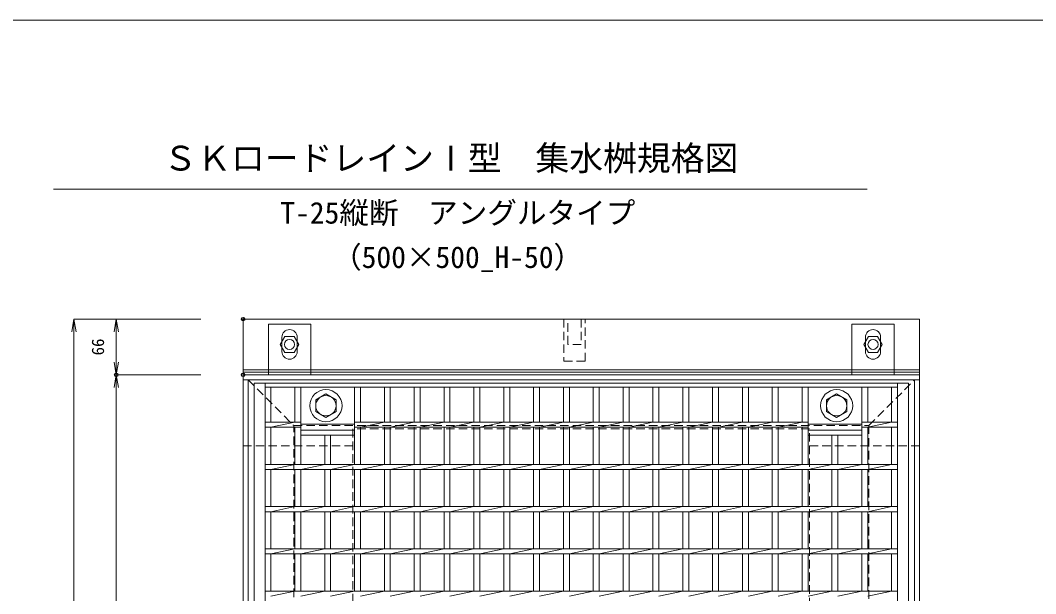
# Model space of a CAD drawing. Units: millimetres, scale not verified. Extents: x -4244 to -354, y 552 to 3392.
# Drawn here: x -2819 to -1619, y 2714 to 3392 of the extents above; entities that cross this region are included whole.
import ezdxf
from ezdxf.enums import TextEntityAlignment as Align

# ---------------------------------------------------------------- set-up
doc = ezdxf.new("R2010")
doc.units = ezdxf.units.MM
doc.header["$LTSCALE"] = 20
doc.header["$PDMODE"] = 32
doc.header["$PDSIZE"] = 4
doc.linetypes.add('USER1', pattern=[0.75, 0.5, -0.25])
for name, color, linetype, lineweight in [('0-1_TITLE', 7, 'Continuous', 18), ('0-3_KIJUN', 7, 'Continuous', 18), ('0-5_SUNPO', 3, 'Continuous', 18), ('0-6_UKEWAKU', 4, 'Continuous', 18), ('0-7_GRE', 5, 'Continuous', 18), ('0-9__0-0_0', 7, 'Continuous', 18)]:
    doc.layers.add(name, color=color, linetype=linetype, lineweight=lineweight)
doc.layers.add('0-A__0-2_DEFPOINTS', color=7, linetype='Continuous')
doc.styles.add('ＭＳ ゴシック', font='')
doc.styles.get('ＭＳ ゴシック').set_extended_font_data('MS Gothic')

# ---------------------------------------------------------------- blocks, each defined once
blk = doc.blocks.new('M16_insert_dan')
at = {"layer": '0-3_KIJUN', "color": 3, "linetype": 'USER1'}
for points in [[(0, -12.5), (-50, -12.5), (-50, 12.5), (0, 12.5)], [(0, 8), (-30, 8), (-30, -8), (0, -8)]]:
    blk.add_lwpolyline(points, close=True, dxfattribs=at)
blk = doc.blocks.new('_OPEN')
at = {"layer": '0-9__0-0_0'}
blk.add_line((0, 0), (-1, 0), dxfattribs=at)
blk.add_lwpolyline([(-1, 0.167), (0, 0), (-1, -0.167)], dxfattribs=at)
blk = doc.blocks.new('_D27')
at = {"layer": '0-5_SUNPO'}
for p, q in [((1637.95, 2739.88), (1537.95, 2739.88)), ((1537.95, 2724.88), (1537.95, 2688.88)), ((1637.95, 2673.88), (1537.95, 2673.88))]:
    blk.add_line(p, q, dxfattribs=at)
at = {"layer": '0-A__0-2_DEFPOINTS'}
for p in [(1687.95, 2739.88), (1537.95, 2673.88), (1687.95, 2673.88)]:
    blk.add_point(p, dxfattribs=at)
at = {"layer": '0-5_SUNPO', "xscale": 15, "yscale": 15}
for p, rotation in [((1537.95, 2739.88), 90), ((1537.95, 2673.88), 270)]:
    blk.add_blockref('_OPEN', p, dxfattribs=dict(at, rotation=rotation))
at = {"layer": '0-5_SUNPO', "color": 7, "style": 'ＭＳ ゴシック'}
blk.add_text('66', height=14.66, rotation=90, dxfattribs=at).set_placement((1527.95, 2696.88), align=Align.BOTTOM_LEFT)
blk = doc.blocks.new('_D28')
at = {"layer": '0-5_SUNPO'}
for p, q in [((1637.95, 2673.88), (1537.95, 2673.88)), ((1537.95, 2658.88), (1537.95, 2020.88)), ((1637.95, 2005.88), (1537.95, 2005.88))]:
    blk.add_line(p, q, dxfattribs=at)
at = {"layer": '0-A__0-2_DEFPOINTS'}
for p in [(1687.95, 2673.88), (1537.95, 2005.88), (1687.95, 2005.88)]:
    blk.add_point(p, dxfattribs=at)
at = {"layer": '0-5_SUNPO', "xscale": 15, "yscale": 15}
for p, rotation in [((1537.95, 2673.88), 90), ((1537.95, 2005.88), 270)]:
    blk.add_blockref('_OPEN', p, dxfattribs=dict(at, rotation=rotation))
at = {"layer": '0-5_SUNPO', "color": 7, "style": 'ＭＳ ゴシック'}
blk.add_text('668', height=14.66, rotation=90, dxfattribs=at).set_placement((1527.95, 2324.88), align=Align.BOTTOM_LEFT)
blk = doc.blocks.new('_D30')
at = {"layer": '0-5_SUNPO'}
for p, q in [((1637.95, 2739.88), (1487.95, 2739.88)), ((1487.95, 2724.88), (1487.95, 1954.88)), ((1637.95, 1939.88), (1487.95, 1939.88))]:
    blk.add_line(p, q, dxfattribs=at)
at = {"layer": '0-A__0-2_DEFPOINTS'}
for p in [(1687.95, 2739.88), (1487.95, 1939.88), (1687.95, 1939.88)]:
    blk.add_point(p, dxfattribs=at)
at = {"layer": '0-5_SUNPO', "xscale": 15, "yscale": 15}
for p, rotation in [((1487.95, 2739.88), 90), ((1487.95, 1939.88), 270)]:
    blk.add_blockref('_OPEN', p, dxfattribs=dict(at, rotation=rotation))
at = {"layer": '0-5_SUNPO', "color": 7, "style": 'ＭＳ ゴシック'}
blk.add_text('800', height=14.66, rotation=90, dxfattribs=at).set_placement((1477.95, 2324.88), align=Align.BOTTOM_LEFT)
blk = doc.blocks.new('A$C30E0258A')
at = {"layer": '0-7_GRE'}
for p, q in [((0, 648), (774, 648)), ((0, 0), (0, 648)), ((13, 0), (13, 648)), ((13, 643.5), (761, 643.5)), ((20, 602), (20, 643.5)), ((48.29, 602), (48.29, 643.5)), ((55.29, 602), (55.29, 643.5)), ((55.29, 643.5), (55.29, 592.5)), ((118.86, 602), (118.86, 643.5)), ((118.86, 592.5), (118.86, 643.5)), ((125.86, 602), (125.86, 643.5)), ((154.14, 602), (154.14, 643.5)), ((161.14, 602), (161.14, 643.5)), ((189.43, 602), (189.43, 643.5)), ((196.43, 602), (196.43, 643.5)), ((224.71, 602), (224.71, 643.5)), ((231.71, 602), (231.71, 643.5)), ((260, 602), (260, 643.5)), ((267, 602), (267, 643.5)), ((295.29, 602), (295.29, 643.5)), ((302.29, 602), (302.29, 643.5)), ((330.57, 602), (330.57, 643.5)), ((337.57, 602), (337.57, 643.5)), ((365.86, 602), (365.86, 643.5)), ((372.86, 602), (372.86, 643.5)), ((401.14, 602), (401.14, 643.5)), ((408.14, 602), (408.14, 643.5)), ((436.43, 602), (436.43, 643.5)), ((443.43, 602), (443.43, 643.5)), ((471.71, 602), (471.71, 643.5)), ((478.71, 602), (478.71, 643.5)), ((507, 602), (507, 643.5)), ((514, 602), (514, 643.5)), ((542.29, 602), (542.29, 643.5)), ((549.29, 602), (549.29, 643.5)), ((577.57, 602), (577.57, 643.5)), ((584.57, 602), (584.57, 643.5)), ((612.86, 602), (612.86, 643.5)), ((619.86, 602), (619.86, 643.5)), ((648.14, 602), (648.14, 643.5)), ((655.14, 602), (655.14, 643.5)), ((655.14, 643.5), (655.14, 592.5)), ((718.71, 602), (718.71, 643.5)), ((718.71, 592.5), (718.71, 643.5)), ((725.71, 602), (725.71, 643.5)), ((754, 602), (754, 643.5)), ((761, 0), (761, 648)), ((774, 0), (774, 648)), ((13, 602), (55.29, 602)), ((20, 596), (48.29, 602)), ((55.29, 596), (55.29, 602)), ((118.86, 602), (655.14, 602)), ((118.86, 596), (118.86, 602)), ((125.86, 596), (154.14, 602)), ((161.14, 596), (189.43, 602)), ((196.43, 596), (224.71, 602)), ((231.71, 596), (260, 602)), ((267, 596), (295.29, 602)), ((302.29, 596), (330.57, 602)), ((337.57, 596), (365.86, 602)), ((372.86, 596), (401.14, 602)), ((408.14, 596), (436.43, 602)), ((443.43, 596), (471.71, 602)), ((478.71, 596), (507, 602)), ((514, 596), (542.29, 602)), ((549.29, 596), (577.57, 602)), ((584.57, 596), (612.86, 602)), ((619.86, 596), (648.14, 602)), ((655.14, 596), (655.14, 602)), ((718.71, 602), (761, 602)), ((718.71, 596), (718.71, 602)), ((725.72, 596), (754, 602)), ((13, 596), (55.29, 596)), ((20, 552), (20, 596)), ((48.29, 552), (48.29, 596)), ((55.29, 599.5), (118.86, 599.5)), ((55.29, 552), (55.29, 596)), ((55.29, 592.5), (118.86, 592.5)), ((55.29, 586.5), (55.29, 592.5)), ((55.29, 592.5), (118.86, 592.5)), ((118.86, 596), (655.14, 596)), ((118.86, 552), (118.86, 596)), ((118.86, 586.5), (118.86, 592.5)), ((125.86, 552), (125.86, 596)), ((154.14, 552), (154.14, 596)), ((161.14, 552), (161.14, 596)), ((189.43, 552), (189.43, 596)), ((196.43, 552), (196.43, 596)), ((224.71, 552), (224.71, 596)), ((231.71, 552), (231.71, 596)), ((260, 552), (260, 596)), ((267, 552), (267, 596)), ((295.29, 552), (295.29, 596)), ((302.29, 552), (302.29, 596)), ((330.57, 552), (330.57, 596)), ((337.57, 552), (337.57, 596)), ((365.86, 552), (365.86, 596)), ((372.86, 552), (372.86, 596)), ((401.14, 552), (401.14, 596)), ((408.14, 552), (408.14, 596)), ((436.43, 552), (436.43, 596)), ((443.43, 552), (443.43, 596)), ((471.71, 552), (471.71, 596)), ((478.71, 552), (478.71, 596)), ((507, 552), (507, 596)), ((514, 552), (514, 596)), ((542.29, 552), (542.29, 596)), ((549.29, 552), (549.29, 596)), ((577.57, 552), (577.57, 596)), ((584.57, 552), (584.57, 596)), ((612.86, 552), (612.86, 596)), ((619.86, 552), (619.86, 596)), ((648.14, 552), (648.14, 596)), ((655.14, 599.5), (718.71, 599.5)), ((655.14, 552), (655.14, 596)), ((655.14, 592.5), (718.71, 592.5)), ((655.14, 586.5), (655.14, 592.5)), ((655.14, 592.5), (718.71, 592.5)), ((718.71, 596), (761, 596)), ((718.71, 552), (718.71, 596)), ((718.71, 586.5), (718.71, 592.5)), ((725.71, 552), (725.71, 596)), ((754, 552), (754, 596)), ((55.29, 586.5), (118.86, 586.5)), ((83.57, 552), (83.57, 586.5)), ((90.57, 552), (90.57, 586.5)), ((655.14, 586.5), (718.71, 586.5)), ((683.43, 552), (683.43, 586.5)), ((690.43, 552), (690.43, 586.5)), ((13, 552), (761, 552)), ((13, 546), (761, 546)), ((20, 546), (48.29, 552)), ((20, 502), (20, 546)), ((48.29, 502), (48.29, 546)), ((55.29, 546), (83.57, 552)), ((55.29, 502), (55.29, 546)), ((83.57, 502), (83.57, 546)), ((90.57, 546), (118.86, 552)), ((90.57, 502), (90.57, 546)), ((118.86, 502), (118.86, 546)), ((125.86, 546), (154.14, 552)), ((125.86, 502), (125.86, 546)), ((154.14, 502), (154.14, 546)), ((161.14, 546), (189.43, 552)), ((161.14, 502), (161.14, 546)), ((189.43, 502), (189.43, 546)), ((196.43, 546), (224.71, 552)), ((196.43, 502), (196.43, 546)), ((224.71, 502), (224.71, 546)), ((231.71, 546), (260, 552)), ((231.71, 502), (231.71, 546)), ((260, 502), (260, 546)), ((267, 546), (295.29, 552)), ((267, 502), (267, 546)), ((295.29, 502), (295.29, 546)), ((302.29, 546), (330.57, 552)), ((302.29, 502), (302.29, 546)), ((330.57, 502), (330.57, 546)), ((337.57, 546), (365.86, 552)), ((337.57, 502), (337.57, 546)), ((365.86, 502), (365.86, 546)), ((372.86, 546), (401.14, 552)), ((372.86, 502), (372.86, 546)), ((401.14, 502), (401.14, 546)), ((408.14, 546), (436.43, 552)), ((408.14, 502), (408.14, 546)), ((436.43, 502), (436.43, 546)), ((443.43, 546), (471.71, 552)), ((443.43, 502), (443.43, 546)), ((471.71, 502), (471.71, 546)), ((478.71, 546), (507, 552)), ((478.71, 502), (478.71, 546)), ((507, 502), (507, 546)), ((514, 546), (542.29, 552)), ((514, 502), (514, 546)), ((542.29, 502), (542.29, 546)), ((549.29, 546), (577.57, 552)), ((549.29, 502), (549.29, 546)), ((577.57, 502), (577.57, 546)), ((584.57, 546), (612.86, 552)), ((584.57, 502), (584.57, 546)), ((612.86, 502), (612.86, 546)), ((619.86, 546), (648.14, 552)), ((619.86, 502), (619.86, 546)), ((648.14, 502), (648.14, 546)), ((655.14, 546), (683.43, 552)), ((655.14, 502), (655.14, 546)), ((683.43, 502), (683.43, 546)), ((690.43, 546), (718.72, 552)), ((690.43, 502), (690.43, 546)), ((718.71, 502), (718.71, 546)), ((725.71, 502), (725.71, 546)), ((725.72, 546), (754, 552)), ((754, 502), (754, 546)), ((13, 502), (761, 502)), ((13, 496), (761, 496)), ((20, 496), (48.29, 502)), ((20, 452), (20, 496)), ((48.29, 452), (48.29, 496)), ((55.29, 496), (83.57, 502)), ((55.29, 452), (55.29, 496)), ((83.57, 452), (83.57, 496)), ((90.57, 496), (118.86, 502)), ((90.57, 452), (90.57, 496)), ((118.86, 452), (118.86, 496)), ((125.86, 496), (154.14, 502)), ((125.86, 452), (125.86, 496)), ((154.14, 452), (154.14, 496)), ((161.14, 496), (189.43, 502)), ((161.14, 452), (161.14, 496)), ((189.43, 452), (189.43, 496)), ((196.43, 496), (224.71, 502)), ((196.43, 452), (196.43, 496)), ((224.71, 452), (224.71, 496)), ((231.71, 496), (260, 502)), ((231.71, 452), (231.71, 496)), ((260, 452), (260, 496)), ((267, 496), (295.29, 502)), ((267, 452), (267, 496)), ((295.29, 452), (295.29, 496)), ((302.29, 496), (330.57, 502)), ((302.29, 452), (302.29, 496)), ((330.57, 452), (330.57, 496)), ((337.57, 496), (365.86, 502)), ((337.57, 452), (337.57, 496)), ((365.86, 452), (365.86, 496)), ((372.86, 496), (401.14, 502)), ((372.86, 452), (372.86, 496)), ((401.14, 452), (401.14, 496)), ((408.14, 496), (436.43, 502)), ((408.14, 452), (408.14, 496)), ((436.43, 452), (436.43, 496)), ((443.43, 496), (471.71, 502)), ((443.43, 452), (443.43, 496)), ((471.71, 452), (471.71, 496)), ((478.71, 496), (507, 502)), ((478.71, 452), (478.71, 496)), ((507, 452), (507, 496)), ((514, 496), (542.29, 502)), ((514, 452), (514, 496)), ((542.29, 452), (542.29, 496)), ((549.29, 496), (577.57, 502)), ((549.29, 452), (549.29, 496)), ((577.57, 452), (577.57, 496)), ((584.57, 496), (612.86, 502)), ((584.57, 452), (584.57, 496)), ((612.86, 452), (612.86, 496)), ((619.86, 496), (648.14, 502)), ((619.86, 452), (619.86, 496)), ((648.14, 452), (648.14, 496)), ((655.14, 496), (683.43, 502)), ((655.14, 452), (655.14, 496)), ((683.43, 452), (683.43, 496)), ((690.43, 496), (718.72, 502)), ((690.43, 452), (690.43, 496)), ((718.71, 452), (718.71, 496)), ((725.71, 452), (725.71, 496)), ((725.72, 496), (754, 502)), ((754, 452), (754, 496)), ((13, 452), (761, 452)), ((13, 446), (761, 446)), ((20, 446), (48.29, 452)), ((20, 402), (20, 446)), ((48.29, 402), (48.29, 446)), ((55.29, 446), (83.57, 452)), ((55.29, 402), (55.29, 446)), ((83.57, 402), (83.57, 446)), ((90.57, 446), (118.86, 452)), ((90.57, 402), (90.57, 446)), ((118.86, 402), (118.86, 446)), ((125.86, 446), (154.14, 452)), ((125.86, 402), (125.86, 446)), ((154.14, 402), (154.14, 446)), ((161.14, 446), (189.43, 452)), ((161.14, 402), (161.14, 446)), ((189.43, 402), (189.43, 446)), ((196.43, 446), (224.71, 452)), ((196.43, 402), (196.43, 446)), ((224.71, 402), (224.71, 446)), ((231.71, 446), (260, 452)), ((231.71, 402), (231.71, 446)), ((260, 402), (260, 446)), ((267, 446), (295.29, 452)), ((267, 402), (267, 446)), ((295.29, 402), (295.29, 446)), ((302.29, 446), (330.57, 452)), ((302.29, 402), (302.29, 446)), ((330.57, 402), (330.57, 446)), ((337.57, 446), (365.86, 452)), ((337.57, 402), (337.57, 446)), ((365.86, 402), (365.86, 446)), ((372.86, 446), (401.14, 452)), ((372.86, 402), (372.86, 446)), ((401.14, 402), (401.14, 446)), ((408.14, 446), (436.43, 452)), ((408.14, 402), (408.14, 446)), ((436.43, 402), (436.43, 446)), ((443.43, 446), (471.71, 452)), ((443.43, 402), (443.43, 446)), ((471.71, 402), (471.71, 446)), ((478.71, 446), (507, 452)), ((478.71, 402), (478.71, 446)), ((507, 402), (507, 446)), ((514, 446), (542.29, 452)), ((514, 402), (514, 446)), ((542.29, 402), (542.29, 446)), ((549.29, 446), (577.57, 452)), ((549.29, 402), (549.29, 446)), ((577.57, 402), (577.57, 446)), ((584.57, 446), (612.86, 452)), ((584.57, 402), (584.57, 446)), ((612.86, 402), (612.86, 446)), ((619.86, 446), (648.14, 452)), ((619.86, 402), (619.86, 446)), ((648.14, 402), (648.14, 446)), ((655.14, 446), (683.43, 452)), ((655.14, 402), (655.14, 446)), ((683.43, 402), (683.43, 446)), ((690.43, 446), (718.72, 452)), ((690.43, 402), (690.43, 446)), ((718.71, 402), (718.71, 446)), ((725.71, 402), (725.71, 446)), ((725.72, 446), (754, 452)), ((754, 402), (754, 446)), ((13, 402), (761, 402)), ((20, 396), (48.29, 402)), ((55.29, 396), (83.57, 402)), ((90.57, 396), (118.86, 402)), ((125.86, 396), (154.14, 402)), ((161.14, 396), (189.43, 402)), ((196.43, 396), (224.71, 402)), ((231.71, 396), (260, 402)), ((267, 396), (295.29, 402)), ((302.29, 396), (330.57, 402)), ((337.57, 396), (365.86, 402)), ((372.86, 396), (401.14, 402)), ((408.14, 396), (436.43, 402)), ((443.43, 396), (471.71, 402)), ((478.71, 396), (507, 402)), ((514, 396), (542.29, 402)), ((549.29, 396), (577.57, 402)), ((584.57, 396), (612.86, 402)), ((619.86, 396), (648.14, 402)), ((655.14, 396), (683.43, 402)), ((690.43, 396), (718.72, 402)), ((725.72, 396), (754, 402))]:
    blk.add_line(p, q, dxfattribs=at)
for points in [[(85, 635.36), (73, 628.43), (73, 614.57), (85, 607.64), (97, 614.57), (97, 628.43)], [(689, 635.36), (677, 628.43), (677, 614.57), (689, 607.64), (701, 614.57), (701, 628.43)]]:
    blk.add_lwpolyline(points, close=True, dxfattribs=at)
for centre, radius in [((85, 621.5), 19), ((689, 621.5), 19), ((85, 621.5), 12), ((689, 621.5), 12)]:
    blk.add_circle(centre, radius, dxfattribs=at)
blk = doc.blocks.new('A$C50B86A5E')
at = {"layer": '0-6_UKEWAKU'}
for p, q in [((30, 728), (30, 668)), ((30, 728), (80, 728)), ((80, 728), (80, 668)), ((770, 728), (770, 668)), ((46, 695.5), (46, 712.5)), ((64, 695.5), (64, 712.5)), ((736, 695.5), (736, 712.5)), ((754, 695.5), (754, 712.5)), ((30, 674), (80, 674)), ((770, 674), (720, 674)), ((0, 668), (0, 0)), ((0, 662), (800, 662)), ((6, 6), (6, 662)), ((794, 662), (794, 6)), ((800, 6), (0, 6)), ((30, -60), (30, 0)), ((80, -60), (80, 0)), ((720, -60), (720, 0)), ((770, -60), (770, 0)), ((30, -6), (80, -6)), ((770, -6), (720, -6)), ((46, -44.5), (46, -27.5)), ((64, -44.5), (64, -27.5)), ((736, -44.5), (736, -27.5)), ((754, -44.5), (754, -27.5)), ((30, -60), (80, -60)), ((770, -60), (720, -60))]:
    blk.add_line(p, q, dxfattribs=at)
at = {"layer": '0-6_UKEWAKU', "linetype": 'USER1'}
for p, q in [((6, 662), (60, 608)), ((740, 608), (794, 662)), ((60, 608), (740, 608)), ((60, 60), (60, 608)), ((740, 608), (740, 60)), ((6, 6), (60, 60)), ((740, 60), (60, 60)), ((740, 60), (794, 6))]:
    blk.add_line(p, q, dxfattribs=at)
at = {"layer": '0-6_UKEWAKU'}
for points in [[(770, 728), (720, 728), (720, 668)], [(0, 668), (800, 668), (800, 0), (0, 0)]]:
    blk.add_lwpolyline(points, dxfattribs=at)
for centre, start, end in [((55, 712.5), 0, 180), ((745, 712.5), 0, 180), ((55, 695.5), 180, 0), ((745, 695.5), 180, 0), ((55, -27.5), 0, 180), ((745, -27.5), 0, 180), ((55, -44.5), 180, 0), ((745, -44.5), 180, 0)]:
    blk.add_arc(centre, 9, start, end, dxfattribs=at)

msp = doc.modelspace()

# ---------------------------------------------------------------- linework, layer by layer
at = {"layer": '0-1_TITLE', "color": 1}
msp.add_line((-2780.02, 3192.24), (-1817.94, 3192.24), dxfattribs=at)
at = {"layer": '0-1_TITLE', "color": 2}
msp.add_lwpolyline([(-4243.98, 552.24), (-353.98, 552.24), (-353.98, 3392.24), (-4243.98, 3392.24)], close=True, dxfattribs=at)
at = {"layer": '0-3_KIJUN', "linetype": 'USER1'}
for p, q in [((-2556.02, 2888.69), (-2426.02, 2888.69)), ((-1756.02, 2888.69), (-1886.02, 2888.69))]:
    msp.add_line(p, q, dxfattribs=at)
at = {"layer": '0-3_KIJUN'}
for points in [[(-2556.02, 2238.69), (-1756.02, 2238.69), (-1756.02, 3038.69), (-2556.02, 3038.69)], [(-1756.02, 2978.69), (-2556.02, 2978.69), (-2556.02, 2975.69), (-1756.02, 2975.69)]]:
    msp.add_lwpolyline(points, close=True, dxfattribs=at)
at = {"layer": '0-3_KIJUN', "linetype": 'USER1'}
msp.add_lwpolyline([(-1886.02, 2908.69), (-2426.02, 2908.69), (-2426.02, 2368.69), (-1886.02, 2368.69)], close=True, dxfattribs=at)
at = {"layer": '0-3_KIJUN'}
for centre in [(-2501.02, 3008.69), (-1811.02, 3008.69)]:
    msp.add_circle(centre, 6, dxfattribs=at)
at = {"layer": '0-7_GRE'}
for points in [[(-2506.5, 3018.17), (-2511.97, 3008.69), (-2506.5, 2999.21), (-2495.55, 2999.21), (-2490.07, 3008.69), (-2495.55, 3018.17)], [(-1816.5, 3018.17), (-1821.97, 3008.69), (-1816.5, 2999.21), (-1805.55, 2999.21), (-1800.07, 3008.69), (-1805.55, 3018.17)]]:
    msp.add_lwpolyline(points, close=True, dxfattribs=at)

# ---------------------------------------------------------------- block references
at = {"layer": '0-3_KIJUN', "xscale": -1, "rotation": 270}
msp.add_blockref('M16_insert_dan', (-2164.02, 3038.69), dxfattribs=at)
at = {"layer": '0-5_SUNPO'}
for name in ['_D30', '_D27', '_D28']:
    msp.add_blockref(name, (-4243.98, 298.81), dxfattribs=at)
at = {"layer": '0-6_UKEWAKU'}
msp.add_blockref('A$C50B86A5E', (-2556.02, 2304.69), dxfattribs=at)
at = {"layer": '0-7_GRE'}
msp.add_blockref('A$C30E0258A', (-2543.02, 2314.69), dxfattribs=at)

# ---------------------------------------------------------------- texts
at = {"layer": '0-1_TITLE', "style": 'ＭＳ ゴシック'}
for s, height, p in [('ＳＫロードレインⅠ型\u3000集水桝規格図', 29.33, (-2650.37, 3205.63)), ('T-25縦断\u3000アングルタイプ', 25.66, (-2512.01, 3143.91)), ('（500×500_H-50）', 25.66, (-2450.76, 3091.41))]:
    msp.add_text(s, height=height, dxfattribs=at).set_placement(p, align=Align.BOTTOM_LEFT)

doc.saveas('drawing.dxf')
